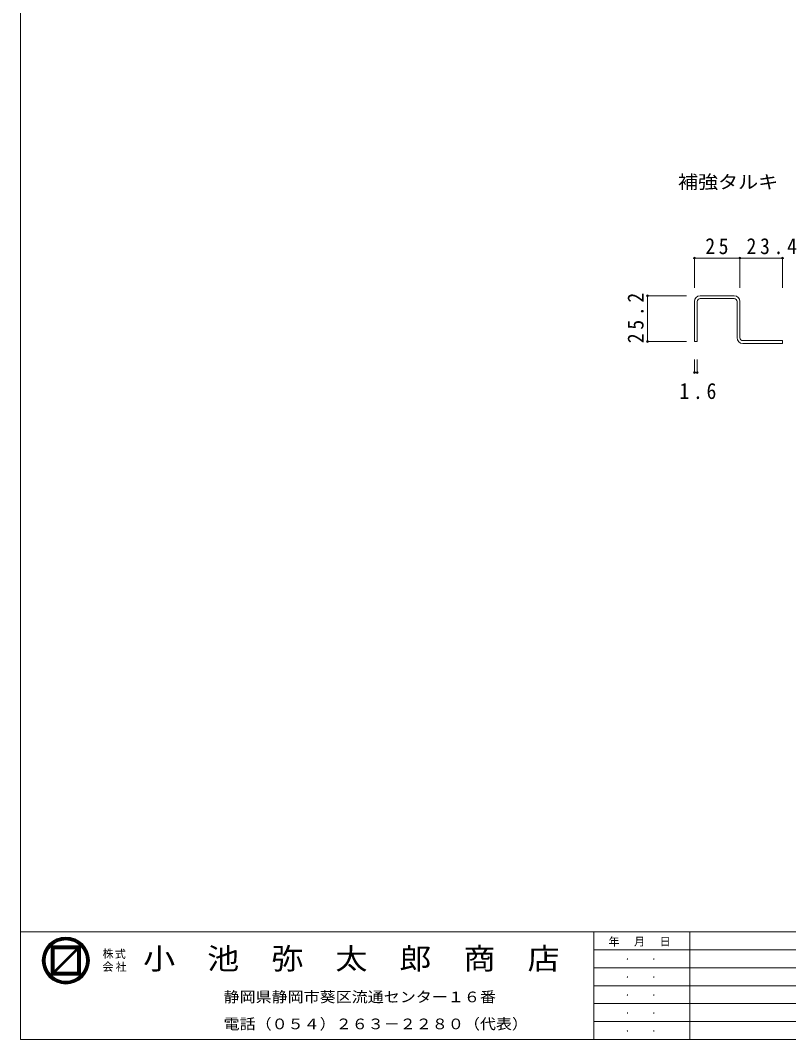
# Model space of a CAD drawing. Units: millimetres on the paper, enlarged 2 times. Extents: x -1134 to 2079, y -804 to 1495.
# Drawn here: x 502 to 924, y 375 to 935 of the extents above; entities that cross this region are included whole.
import ezdxf
from ezdxf.enums import TextEntityAlignment as Align

# ---------------------------------------------------------------- set-up
doc = ezdxf.new("R2010")
doc.units = ezdxf.units.MM
doc.header["$LTSCALE"] = 2
doc.header["$PDMODE"] = 32
doc.header["$PDSIZE"] = 1
doc.layers.add('5-0', color=7, linetype='Continuous', lineweight=18)
doc.styles.add('ＭＳ ゴシック', font='')
doc.styles.get('ＭＳ ゴシック').set_extended_font_data('MS Gothic')

msp = doc.modelspace()

# ---------------------------------------------------------------- linework, layer by layer
at = {"layer": '5-0', "color": 2}
for p, q in [((502.032, 375.047), (502.032, 1495.053)), ((2078.921, 434.306), (502.032, 434.306)), ((817.035, 434.306), (817.035, 375.047)), ((869.698, 434.306), (869.698, 375.047)), ((1254.17, 424.43), (817.035, 424.43)), ((1254.17, 414.553), (817.035, 414.553)), ((817.035, 404.677), (2078.921, 404.677)), ((1254.17, 394.8), (817.035, 394.8)), ((1254.17, 384.923), (817.035, 384.923)), ((502.032, 375.047), (2078.921, 375.047))]:
    msp.add_line(p, q, dxfattribs=at)
at = {"layer": '5-0'}
for p, q in [((872.238, 804.485), (897.237, 804.485)), ((872.238, 788.091), (872.238, 804.485)), ((920.637, 788.091), (920.637, 804.485)), ((846.452, 758.595), (846.452, 783.795)), ((867.944, 783.795), (846.452, 783.795)), ((872.238, 758.595), (872.238, 780.595)), ((873.837, 780.595), (873.837, 758.595)), ((875.438, 783.795), (894.037, 783.795)), ((875.438, 782.196), (894.037, 782.196)), ((895.638, 780.595), (895.638, 760.695)), ((897.237, 760.695), (897.237, 780.595)), ((867.944, 758.595), (846.452, 758.595)), ((873.837, 758.595), (872.238, 758.595)), ((898.838, 759.095), (920.637, 759.095)), ((920.637, 757.495), (898.838, 757.495)), ((920.637, 759.095), (920.637, 757.495)), ((872.238, 748.806), (872.238, 741.532)), ((873.837, 748.806), (873.837, 741.532)), ((872.238, 741.532), (873.837, 741.532))]:
    msp.add_line(p, q, dxfattribs=at)
at = {"layer": '5-0', "color": 4, "lineweight": 9}
for p, q in [((518.99, 426.349), (534.991, 426.349)), ((518.99, 426.029), (534.991, 426.029)), ((518.99, 425.709), (534.991, 425.709)), ((518.99, 425.389), (534.991, 425.389)), ((518.99, 425.069), (534.991, 425.069)), ((518.99, 424.749), (520.591, 424.749)), ((518.99, 424.429), (520.591, 424.429)), ((518.99, 424.109), (520.591, 424.109)), ((518.99, 423.789), (520.591, 423.789)), ((518.99, 423.469), (520.591, 423.469)), ((518.99, 423.149), (520.591, 423.149)), ((518.99, 422.829), (520.591, 422.829)), ((518.99, 422.509), (520.591, 422.509)), ((518.99, 422.189), (520.591, 422.189)), ((518.99, 421.869), (520.591, 421.869)), ((518.99, 421.549), (520.591, 421.549)), ((518.99, 421.229), (520.591, 421.229)), ((518.99, 420.909), (520.591, 420.909)), ((518.99, 420.589), (520.591, 420.589)), ((518.99, 420.269), (520.591, 420.269)), ((520.591, 424.909), (520.591, 425.232)), ((528.185, 420.269), (529.316, 420.269)), ((528.505, 420.589), (529.636, 420.589)), ((528.825, 420.909), (529.956, 420.909)), ((529.145, 421.229), (530.276, 421.229)), ((529.465, 421.549), (530.596, 421.549)), ((529.785, 421.869), (530.916, 421.869)), ((530.105, 422.189), (531.236, 422.189)), ((530.425, 422.509), (531.556, 422.509)), ((530.745, 422.829), (531.876, 422.829)), ((531.065, 423.149), (532.196, 423.149)), ((531.385, 423.469), (532.516, 423.469)), ((531.705, 423.789), (532.836, 423.789)), ((532.025, 424.109), (533.156, 424.109)), ((532.345, 424.429), (534.991, 424.429)), ((532.665, 424.749), (534.991, 424.749)), ((533.39, 424.109), (534.991, 424.109)), ((533.39, 423.789), (534.991, 423.789)), ((533.39, 423.469), (534.991, 423.469)), ((533.39, 423.149), (534.991, 423.149)), ((533.39, 422.829), (534.991, 422.829)), ((533.39, 422.509), (534.991, 422.509)), ((533.39, 422.189), (534.991, 422.189)), ((533.39, 421.869), (534.991, 421.869)), ((533.39, 421.549), (534.991, 421.549)), ((533.39, 421.229), (534.991, 421.229)), ((533.39, 420.909), (534.991, 420.909)), ((533.39, 420.589), (534.991, 420.589)), ((533.39, 420.269), (534.991, 420.269)), ((518.99, 419.949), (520.591, 419.949)), ((518.99, 419.629), (520.591, 419.629)), ((518.99, 419.309), (520.591, 419.309)), ((518.99, 418.989), (520.591, 418.989)), ((518.99, 418.669), (520.591, 418.669)), ((518.99, 418.349), (520.591, 418.349)), ((518.99, 418.029), (520.591, 418.029)), ((518.99, 417.709), (520.591, 417.709)), ((518.99, 417.389), (520.591, 417.389)), ((518.99, 417.069), (520.591, 417.069)), ((518.99, 416.749), (520.591, 416.749)), ((518.99, 416.429), (520.591, 416.429)), ((518.99, 416.109), (520.591, 416.109)), ((518.99, 415.789), (520.591, 415.789)), ((518.99, 415.469), (520.591, 415.469)), ((518.99, 415.149), (520.591, 415.149)), ((518.99, 414.829), (520.591, 414.829)), ((518.99, 414.509), (520.591, 414.509)), ((522.425, 414.509), (523.556, 414.509)), ((522.745, 414.829), (523.876, 414.829)), ((523.065, 415.149), (524.196, 415.149)), ((523.385, 415.469), (524.516, 415.469)), ((523.705, 415.789), (524.836, 415.789)), ((524.025, 416.109), (525.156, 416.109)), ((524.345, 416.429), (525.476, 416.429)), ((524.665, 416.749), (525.796, 416.749)), ((524.985, 417.069), (526.116, 417.069)), ((525.305, 417.389), (526.436, 417.389)), ((525.625, 417.709), (526.756, 417.709)), ((525.945, 418.029), (527.076, 418.029)), ((526.265, 418.349), (527.396, 418.349)), ((526.585, 418.669), (527.716, 418.669)), ((526.905, 418.989), (528.036, 418.989)), ((527.225, 419.309), (528.356, 419.309)), ((527.545, 419.629), (528.676, 419.629)), ((527.865, 419.949), (528.996, 419.949)), ((533.39, 419.949), (534.991, 419.949)), ((533.39, 419.629), (534.991, 419.629)), ((533.39, 419.309), (534.991, 419.309)), ((533.39, 418.989), (534.991, 418.989)), ((533.39, 418.669), (534.991, 418.669)), ((533.39, 418.349), (534.991, 418.349)), ((533.39, 418.029), (534.991, 418.029)), ((533.39, 417.709), (534.991, 417.709)), ((533.39, 417.389), (534.991, 417.389)), ((533.39, 417.069), (534.991, 417.069)), ((533.39, 416.749), (534.991, 416.749)), ((533.39, 416.429), (534.991, 416.429)), ((533.39, 416.109), (534.991, 416.109)), ((533.39, 415.789), (534.991, 415.789)), ((533.39, 415.469), (534.991, 415.469)), ((533.39, 415.149), (534.991, 415.149)), ((533.39, 414.829), (534.991, 414.829)), ((533.39, 414.509), (534.991, 414.509)), ((518.99, 414.189), (520.591, 414.189)), ((518.99, 413.869), (520.591, 413.869)), ((518.99, 413.549), (520.591, 413.549)), ((518.99, 413.229), (520.591, 413.229)), ((518.99, 412.909), (520.591, 412.909)), ((518.99, 412.589), (521.636, 412.589)), ((518.99, 412.269), (521.316, 412.269)), ((518.99, 411.949), (534.991, 411.949)), ((518.99, 411.629), (534.991, 411.629)), ((518.99, 411.309), (534.991, 411.309)), ((518.99, 410.989), (534.991, 410.989)), ((518.99, 410.669), (534.991, 410.669)), ((520.825, 412.909), (521.956, 412.909)), ((521.145, 413.229), (522.276, 413.229)), ((521.465, 413.549), (522.596, 413.549)), ((521.785, 413.869), (522.916, 413.869)), ((522.105, 414.189), (523.236, 414.189)), ((533.39, 414.189), (534.991, 414.189)), ((533.39, 413.869), (534.991, 413.869)), ((533.39, 413.549), (534.991, 413.549)), ((533.39, 413.229), (534.991, 413.229)), ((533.39, 412.909), (534.991, 412.909)), ((533.39, 412.589), (534.991, 412.589)), ((533.39, 412.269), (534.991, 412.269))]:
    msp.add_line(p, q, dxfattribs=at)
at = {"layer": '5-0', "color": 3}
for p, q in [((520.591, 412.675), (520.591, 424.909)), ((533.39, 424.343), (521.156, 412.109)), ((533.39, 424.343), (533.39, 412.109)), ((533.39, 412.109), (521.156, 412.109))]:
    msp.add_line(p, q, dxfattribs=at)
at = {"layer": '5-0'}
msp.add_lwpolyline([(897.237, 788.091), (897.237, 804.485), (920.637, 804.485)], dxfattribs=at)
at = {"layer": '5-0', "color": 3}
msp.add_lwpolyline([(518.99, 410.509), (518.99, 426.509), (534.991, 426.509), (534.991, 410.509)], close=True, dxfattribs=at)
msp.add_lwpolyline([(520.591, 424.909), (532.825, 424.909), (520.591, 412.675)], dxfattribs=at)
for radius in [12.914, 11.314]:
    msp.add_circle((526.99, 418.509), radius, dxfattribs=at)
at = {"layer": '5-0', "color": 4, "lineweight": 9}
for radius in [12.754, 12.434, 12.114, 11.794, 11.474]:
    msp.add_circle((526.99, 418.509), radius, dxfattribs=at)
at = {"layer": '5-0'}
for centre, radius, start, end in [((875.438, 780.595), 3.2, 90, 180), ((875.438, 780.595), 1.6, 90, 180), ((894.037, 780.595), 3.2, 0, 90), ((894.037, 780.595), 1.6, 0, 90), ((898.838, 760.695), 3.2, 180, 270), ((898.838, 760.695), 1.6, 180, 270)]:
    msp.add_arc(centre, radius, start, end, dxfattribs=at)
at = {"layer": '5-0', "color": 3}
for p in [(872.238, 804.485), (897.237, 804.485), (920.637, 804.485), (846.452, 783.795), (846.452, 758.595), (872.238, 741.532), (873.837, 741.532)]:
    msp.add_point(p, dxfattribs=at)

# ---------------------------------------------------------------- texts
at = {"layer": '5-0', "color": 2, "style": 'ＭＳ ゴシック', "width": 1.1}
msp.add_text('補強タルキ', height=7.331, dxfattribs=at).set_placement((863.247, 840.425), align=Align.BOTTOM_LEFT)
at = {"layer": '5-0', "color": 6, "style": 'ＭＳ ゴシック', "width": 1.1}
msp.add_text('小\u3000池\u3000弥\u3000太\u3000郎\u3000商\u3000店', height=11.73, dxfattribs=at).set_placement((569.421, 410.176), align=Align.BOTTOM_LEFT)
at = {"layer": '5-0', "style": 'ＭＳ ゴシック'}
for s, p in [('株', (547.176, 418.764)), ('式', (553.926, 418.564)), ('会', (547.126, 411.514)), ('社', (554.326, 411.514))]:
    msp.add_text(s, height=4.399, dxfattribs=at).set_placement(p, align=Align.BOTTOM_LEFT)
at = {"layer": '5-0', "color": 3, "style": 'ＭＳ ゴシック', "width": 1.1}
for s, p in [('静岡県静岡市葵区流通センター１６番', (613.627, 393.815)), ('電話（０５４）２６３－２２８０（代表）', (613.631, 378.982))]:
    msp.add_text(s, height=5.865, dxfattribs=at).set_placement(p, align=Align.BOTTOM_LEFT)
at = {"layer": '5-0', "color": 2, "char_height": 8.798, "attachment_point": 7, "style": 'ＭＳ ゴシック'}
for s, insert in [('\\T1.36;\\W0.9;25', (878.238, 806.485)), ('\\T1.38;\\W0.9;23.4', (900.857, 806.485)), ('\\T1.38;\\W0.9;1.6', (864.033, 726.902))]:
    msp.add_mtext(s, dxfattribs=dict(at, insert=insert))
at = {"layer": '5-0', "color": 2, "insert": (844.452, 757.695), "char_height": 8.798, "attachment_point": 7, "rotation": 90, "style": 'ＭＳ ゴシック'}
msp.add_mtext('\\T1.38;\\W0.9;25.2', dxfattribs=at)
at = {"layer": '5-0', "char_height": 4.399, "attachment_point": 7, "style": 'ＭＳ ゴシック'}
for s, insert in [('\\T1.17;年\u3000月\u3000日', (825.081, 426.201)), ('\\T1.27;\\W0.95;.\\~\u3000.\u3000\\~', (834.053, 418.883)), ('\\T1.27;\\W0.95;.\\~\u3000.\u3000\\~', (834.053, 409.006)), ('\\T1.27;\\W0.95;.\\~\u3000.\u3000\\~', (834.053, 399.129)), ('\\T1.27;\\W0.95;.\\~\u3000.\u3000\\~', (834.053, 389.253)), ('\\T1.27;\\W0.95;.\\~\u3000.\u3000\\~', (834.053, 379.376))]:
    msp.add_mtext(s, dxfattribs=dict(at, insert=insert))

doc.saveas('drawing.dxf')
